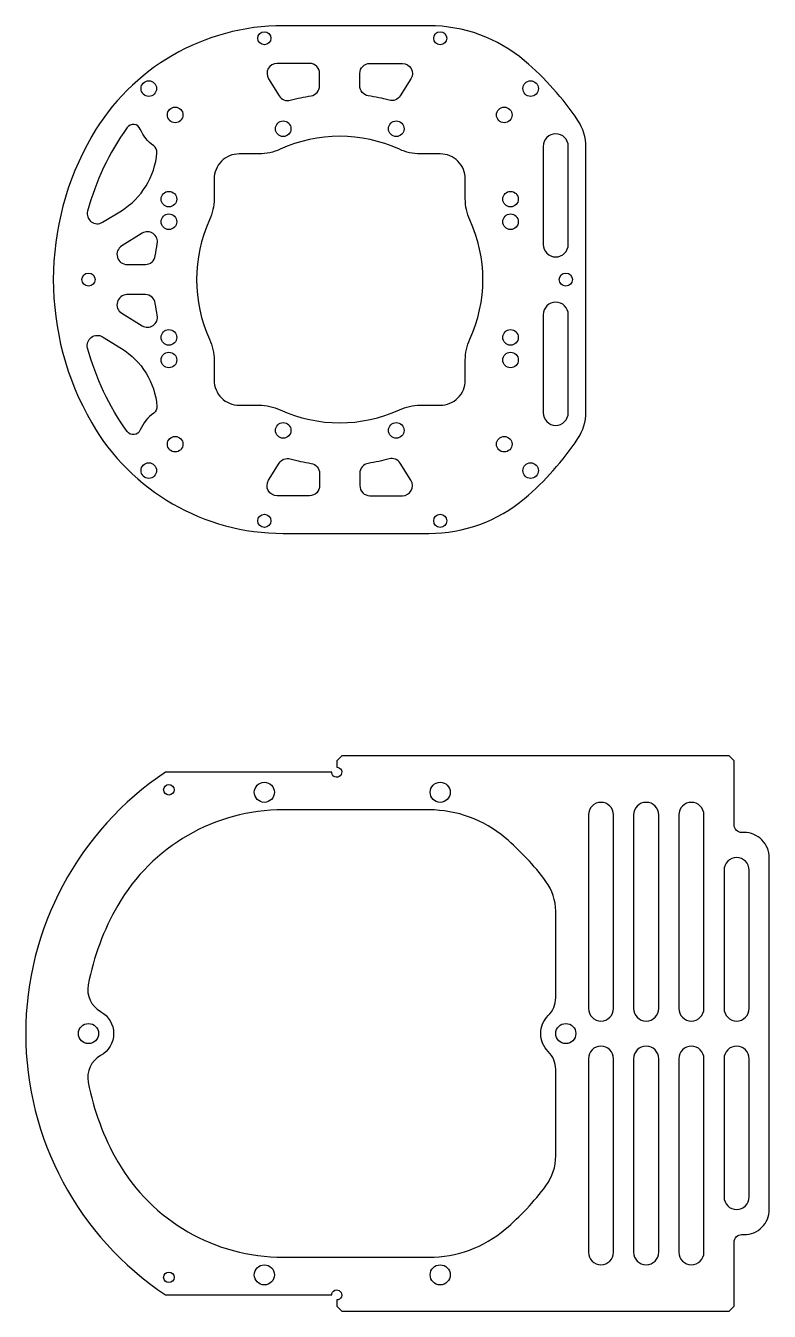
# Model space of a CAD drawing. Header units: millimetres. Extents: x 974 to 1122, y 734 to 989.
import ezdxf

# ---------------------------------------------------------------- set-up
doc = ezdxf.new("R2010")
doc.units = ezdxf.units.MM

msp = doc.modelspace()

# ---------------------------------------------------------------- linework, layer by layer
for points in [[(1083.67, 970.53, 0.070164), (1073.07, 982.41, 0.177298), (1054.03, 989.38), (1025.01, 989.38, 0.267937), (986.91, 967.38, 0.267949), (986.9, 910.38, 0.267962), (1025.01, 888.38), (1054.02, 888.38, 0.177283), (1073.07, 895.35, 0.070179), (1083.67, 907.23, 0.148247), (1085.27, 912.51), (1085.27, 965.26, 0.148247)], [(1022.1, 978.83), (1024.21, 975.43, 0.332738), (1026.44, 974.55, -0.02862), (1030.58, 975.44, 0.369668), (1032.27, 977.42), (1032.27, 979.88, 0.414214), (1030.27, 981.88), (1023.8, 981.88, 0.587809)], [(1050.44, 978.83), (1048.33, 975.43, -0.332738), (1046.1, 974.55, 0.02862), (1041.96, 975.44, -0.369668), (1040.27, 977.42), (1040.27, 979.88, -0.414214), (1042.27, 981.88), (1048.74, 981.88, -0.587809)], [(996.57, 968.81, 0.590985), (993.96, 969.11, 0.089082), (986.09, 952.5, 0.679561), (989.06, 950.28), (992.81, 952.58, 0.238343), (999.89, 964.11, 0.268311), (999.25, 965.47, -0.145827)], [(1016.27, 963.88, 0.414214), (1011.27, 958.88), (1011.27, 954.92, -0.10784), (1010.36, 950.75, 0.218218), (1010.36, 927.01, -0.10784), (1011.27, 922.84), (1011.27, 918.88, 0.414214), (1016.27, 913.88), (1020.23, 913.88, -0.10784), (1024.4, 912.97, 0.218218), (1048.14, 912.97, -0.10784), (1052.31, 913.88), (1056.27, 913.88, 0.414214), (1061.27, 918.88), (1061.27, 922.84, -0.10784), (1062.18, 927.01, 0.218218), (1062.18, 950.75, -0.10784), (1061.27, 954.92), (1061.27, 958.88, 0.414214), (1056.27, 963.88), (1052.31, 963.88, -0.10784), (1048.14, 964.79, 0.218218), (1024.4, 964.79, -0.10784), (1020.23, 963.88)], [(1081.77, 965.38, 1), (1076.77, 965.38), (1076.77, 945.88, 1), (1081.77, 945.88)], [(992.89, 945.58, 0.756247), (993.93, 941.88), (997.59, 941.88, 0.377045), (999.57, 943.63, -0.016239), (999.96, 946, 0.653717), (996.95, 948.08)], [(999.57, 934.14, 0.377038), (997.59, 935.88), (993.93, 935.88, 0.756247), (992.89, 932.18), (996.95, 929.68, 0.653728), (999.96, 931.77, -0.01624)], [(1076.77, 912.38, 1), (1081.77, 912.38), (1081.77, 931.88, 1), (1076.77, 931.88)], [(996.57, 908.96, -0.590985), (993.96, 908.65, -0.089082), (986.09, 925.26, -0.679561), (989.06, 927.49), (992.81, 925.18, -0.238343), (999.89, 913.66, -0.268311), (999.25, 912.3, 0.145827)], [(1022.1, 898.94), (1024.21, 902.34, -0.332738), (1026.44, 903.21, 0.02862), (1030.58, 902.32, -0.369668), (1032.27, 900.35), (1032.27, 897.88, -0.414214), (1030.27, 895.88), (1023.8, 895.88, -0.587809)], [(1050.44, 898.94), (1048.33, 902.34, 0.332738), (1046.1, 903.21, -0.02862), (1041.96, 902.32, 0.369668), (1040.27, 900.35), (1040.27, 897.88, 0.414214), (1042.27, 895.88), (1048.74, 895.88, 0.587809)], [(1121.77, 753.88), (1121.77, 823.88, 0.414214), (1116.77, 828.88), (1116.27, 828.88, -0.414214), (1114.77, 830.38), (1114.77, 843.13), (1113.77, 844.13), (1036.67, 844.13), (1035.67, 843.13), (1035.67, 841.88, -2.414214), (1034.67, 840.88), (1001.6, 840.88, 0.250739), (973.77, 788.88, 0.250739), (1001.6, 736.88), (1034.67, 736.88, -2.414214), (1035.67, 735.88), (1035.67, 734.63), (1036.67, 733.63), (1113.77, 733.63), (1114.77, 734.63), (1114.77, 747.38, -0.414214), (1116.27, 748.88), (1116.77, 748.88, 0.414214)], [(1090.77, 793.88), (1090.77, 832.38, 1), (1085.77, 832.38), (1085.77, 793.88, 1)], [(1099.77, 793.88), (1099.77, 832.38, 1), (1094.77, 832.38), (1094.77, 793.88, 1)], [(1108.77, 793.88), (1108.77, 832.38, 1), (1103.77, 832.38), (1103.77, 793.88, 1)], [(1079.27, 813.21, 0.160139), (1077.32, 819.14, 0.0585), (1069.2, 827.83, 0.177298), (1054.03, 833.38), (1025.01, 833.38, 0.267937), (992.1, 814.38, 0.083251), (986.2, 798.58, 0.325013), (988.69, 793.26, -0.589668), (988.69, 784.51, 0.325013), (986.2, 779.18, 0.083232), (992.1, 763.38, 0.267962), (1025.01, 744.38), (1054.02, 744.38, 0.177283), (1069.2, 749.94, 0.058515), (1077.32, 758.62, 0.160139), (1079.27, 764.56), (1079.27, 781.74, 0.201513), (1077.77, 785.31, -0.420084), (1077.77, 792.45, 0.201513), (1079.27, 796.02)], [(1117.77, 793.88), (1117.77, 821.38, 1), (1112.77, 821.38), (1112.77, 793.88, 1)], [(1090.77, 745.38), (1090.77, 783.88, 1), (1085.77, 783.88), (1085.77, 745.38, 1)], [(1099.77, 745.38), (1099.77, 783.88, 1), (1094.77, 783.88), (1094.77, 745.38, 1)], [(1108.77, 745.38), (1108.77, 783.88, 1), (1103.77, 783.88), (1103.77, 745.38, 1)], [(1117.77, 756.38), (1117.77, 783.88, 1), (1112.77, 783.88), (1112.77, 756.38, 1)]]:
    msp.add_lwpolyline(points, format="xyb", close=True)
for centre, radius in [((1021.27, 986.88), 1.3), ((1056.27, 986.88), 1.3), ((998.27, 976.88), 1.55), ((1074.27, 976.88), 1.55), ((1003.52, 971.63), 1.55), ((1069.02, 971.63), 1.55), ((1025.02, 968.88), 1.55), ((1047.52, 968.88), 1.55), ((1002.27, 954.88), 1.55), ((1070.27, 954.88), 1.55), ((1002.27, 950.38), 1.55), ((1070.27, 950.38), 1.55), ((986.27, 938.88), 1.3), ((1081.27, 938.88), 1.3), ((1002.27, 927.38), 1.55), ((1070.27, 927.38), 1.55), ((1002.27, 922.88), 1.55), ((1070.27, 922.88), 1.55), ((1025.02, 908.88), 1.55), ((1047.52, 908.88), 1.55), ((1003.52, 906.13), 1.55), ((1069.02, 906.13), 1.55), ((998.27, 900.88), 1.55), ((1074.27, 900.88), 1.55), ((1021.27, 890.88), 1.3), ((1056.27, 890.88), 1.3), ((1021.27, 836.88), 2), ((1056.27, 836.88), 2), ((1002.27, 837.38), 1.05), ((986.27, 788.88), 2), ((1081.27, 788.88), 2), ((1021.27, 740.88), 2), ((1056.27, 740.88), 2), ((1002.27, 740.38), 1.05)]:
    msp.add_circle(centre, radius)

doc.saveas('drawing.dxf')
